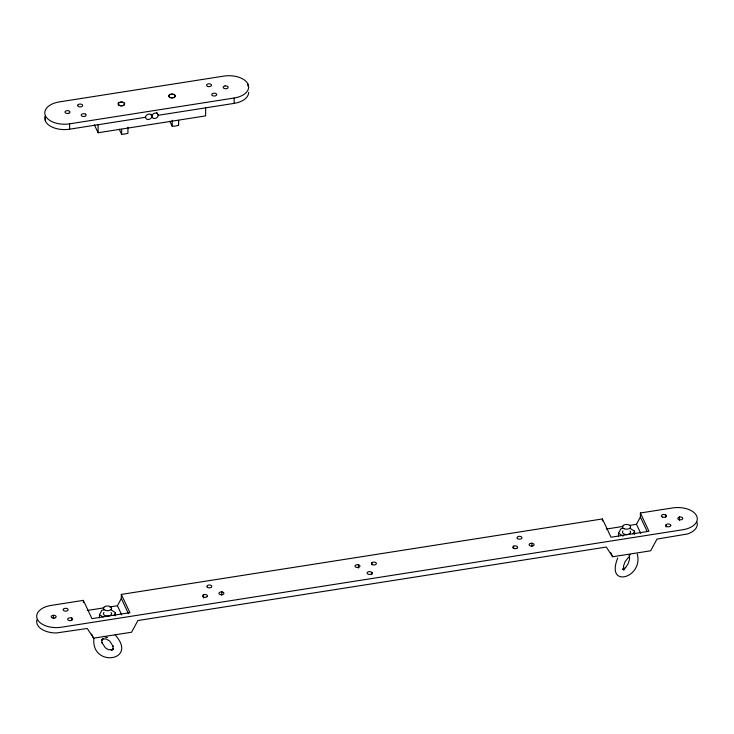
<?xml version="1.0" encoding="UTF-8"?>
<svg xmlns="http://www.w3.org/2000/svg" width="734" height="734" viewBox="0 0 734 734"><rect width="100%" height="100%" fill="white"/><g stroke="black" fill="none" stroke-linecap="round" stroke-linejoin="round"><path stroke-width="1.1" d="M53.343 618.523L53.343 615.312M71.62 620.239L71.62 618.101M83.355 602.412L83.355 600.366L51.132 605.422A19.561 11.294 0 0 0 37.388 619.285A19.561 11.294 0 0 0 61.399 627.221L682.868 529.737A19.561 11.294 0 0 0 696.612 515.874A19.561 11.294 0 0 0 672.601 507.937L640.387 512.983L640.387 517.075L647.076 531.288M128.487 613.734L121.321 598.504L121.321 594.412L602.421 518.947L611.018 537.215L648.984 531.26L640.387 512.983M203.501 598.017L203.501 594.806M221.741 595.155L221.741 591.943M358.412 568.015L358.412 564.804M371.826 574.639L371.826 572.492M371.982 564.822L371.982 562.675M513.653 548.289L513.653 546.151M531.893 546.5L531.893 543.288M602.421 520.993L602.421 518.947M665.766 517.176L665.766 515.029M666.05 526.994L666.05 524.847M679.372 520.323L679.372 517.103M93.952 638.13C90.484 667.94 138.864 661.251 115.119 634.882M617.716 558.042C605.266 588.677 643.489 578.135 637.296 554.069M109.595 606.963L117.412 605.734L121.321 598.504M629.772 525.361L636.47 524.305L640.387 517.075M99.475 617.9L99.475 614.679L101.962 610.174L103.962 609.926M113.999 615.367L115.486 612.661L110.889 609.752M618.505 536.398L618.505 533.187L620.992 528.682L623.001 528.425M633.029 533.875L634.525 531.168L629.919 528.251M628.754 557.023L625.029 561.739L623.487 566.235L623.762 569.868L623.23 569.171L623.992 569.905L623.239 569.382M623.652 569.208L622.891 569.483L625.689 567.529L625.331 567.859L627.992 564.033L629.533 559.556L629.515 556.4M45.471 115.853A19.671 11.359 0 0 0 69.611 123.835L234.137 98.026A19.671 11.359 0 0 0 247.964 84.089A19.671 11.359 0 0 0 223.824 76.107L59.289 101.916A19.671 11.359 0 0 0 45.471 115.853L45.471 121.211M45.068 116.293A19.671 11.359 0 0 0 69.611 129.193L145.543 117.275M248.652 92.374A19.671 11.359 0 0 1 234.137 103.375L158.205 115.293L156.792 112.302M94.347 124.78L98.099 132.753L205.648 115.88L205.648 107.843M87.263 610.468L104.008 607.835M606.33 529.04L623.074 526.416M36.984 619.753A19.561 11.294 0 0 0 56.334 632.974L87.263 628.469L93.594 638.185L131.56 632.231L137.9 620.524L606.33 547.05L612.661 556.757L650.627 550.803L656.958 539.105L687.574 533.948A19.561 11.294 0 0 0 696.988 522.186M169.811 121.248L172.233 126.312L175.509 126.055L178.555 125.312L178.555 120.293L178.546 125.294M119.211 129.221L121.615 134.258L124.89 134.001L127.936 133.258L127.936 127.23M622.45 569.41L623.34 569.4L622.359 569.116M618.505 533.187L623.102 536.104M99.475 614.679L103.155 617.019M636.47 524.305L640.773 533.444M610.706 552.619L612.661 556.757M150.938 114.293L151.874 116.284M121.321 594.412L129.918 612.688L91.952 618.643L83.355 600.366M117.412 605.734L121.706 614.872M91.64 634.048L93.594 638.185M634.525 531.168L634.525 534.38M247.964 84.089L247.964 86.227M234.137 98.026L234.137 103.375M172.215 120.248L172.233 126.312M121.615 129.239L121.615 134.258M115.486 612.661L115.486 615.881M98.099 124.725L98.099 132.753M69.611 123.835L69.611 129.193M630.066 530.994A4.101 2.367 0 0 1 626.515 534.545A4.101 2.367 0 0 1 622.964 530.994M111.036 612.486A4.101 2.367 0 0 1 107.485 616.037A4.101 2.367 0 0 1 103.934 612.486M107.485 637.442A4.101 2.367 0 0 1 103.934 636.259M630.231 554.583A4.101 2.367 0 0 1 628.873 555.519M101.934 639.525L101.934 642.837L101.806 642.369L105.246 647.718L108.504 649.755L112.577 649.636L111.238 650.159L112.963 649.159L112.541 649.783L113.183 648.535L113.027 649.223L113.027 645.92L113.146 646.388L109.724 641.057L106.045 638.91L102.411 639.121L103.017 638.69L101.787 640.222L101.934 639.525M63.298 609.367L63.216 609.734A2.459 1.422 0 0 0 65.051 611.101A2.459 1.422 0 0 0 67.812 610.431L68.051 610.092A2.459 1.422 0 0 0 66.299 608.358A2.459 1.422 0 0 0 63.298 609.367M670.766 525.379L670.683 525.746A2.459 1.422 0 0 1 667.674 526.755A2.459 1.422 0 0 1 665.931 525.021L666.169 524.682A2.459 1.422 0 0 1 668.931 524.012A2.459 1.422 0 0 1 670.766 525.379M77.786 105.127L77.703 105.494A2.459 1.422 0 0 0 79.529 106.861A2.459 1.422 0 0 0 82.291 106.201L82.538 105.861A2.459 1.422 0 0 0 80.804 104.118A2.459 1.422 0 0 0 77.786 105.127M216.686 94.594L216.603 94.961A2.459 1.422 0 0 1 213.585 95.97A2.459 1.422 0 0 1 211.851 94.227L212.098 93.888A2.459 1.422 0 0 1 214.86 93.227A2.459 1.422 0 0 1 216.686 94.594M207.126 596.623L206.731 596.916A2.459 1.422 0 0 1 203.254 596.926A2.459 1.422 0 0 1 203.245 594.916L203.749 594.687A2.459 1.422 0 0 1 206.722 594.907A2.459 1.422 0 0 1 207.126 596.623M372.184 562.528L371.789 562.822A2.459 1.422 0 0 0 372.193 564.538A2.459 1.422 0 0 0 375.166 564.758L375.67 564.529A2.459 1.422 0 0 0 375.661 562.519A2.459 1.422 0 0 0 372.184 562.528M517.277 547.968L516.883 548.261A2.459 1.422 0 0 1 513.405 548.27A2.459 1.422 0 0 1 513.396 546.261L513.901 546.032A2.459 1.422 0 0 1 516.874 546.252A2.459 1.422 0 0 1 517.277 547.968M54.903 617.936L54.316 618.074A2.459 1.422 0 0 1 51.297 617.083A2.459 1.422 0 0 1 53.022 615.34L53.665 615.285A2.459 1.422 0 0 1 56.041 616.34A2.459 1.422 0 0 1 54.903 617.936M679.666 517.039L679.069 517.176A2.459 1.422 0 0 0 677.932 518.782A2.459 1.422 0 0 0 680.317 519.828L680.95 519.773A2.459 1.422 0 0 0 682.684 518.03A2.459 1.422 0 0 0 679.666 517.039M68.712 113.293L68.115 113.431A2.459 1.422 0 0 1 65.106 112.43A2.459 1.422 0 0 1 66.849 110.687L67.482 110.641A2.459 1.422 0 0 1 69.858 111.696A2.459 1.422 0 0 1 68.712 113.293M225.063 85.951L224.466 86.098A2.459 1.422 0 0 0 223.32 87.695A2.459 1.422 0 0 0 225.696 88.741L226.329 88.695A2.459 1.422 0 0 0 228.072 86.961A2.459 1.422 0 0 0 225.063 85.951M532.205 543.307L531.572 543.261A2.459 1.422 0 0 0 529.205 544.316A2.459 1.422 0 0 0 530.361 545.913L530.957 546.05A2.459 1.422 0 0 0 533.957 545.041A2.459 1.422 0 0 0 532.205 543.307M357.495 567.529L356.862 567.483A2.459 1.422 0 0 1 355.109 565.749A2.459 1.422 0 0 1 358.109 564.74L358.706 564.877A2.459 1.422 0 0 1 359.862 566.474A2.459 1.422 0 0 1 357.495 567.529M222.063 591.962L221.42 591.916A2.459 1.422 0 0 0 219.053 592.971A2.459 1.422 0 0 0 220.209 594.568L220.806 594.714A2.459 1.422 0 0 0 223.806 593.705A2.459 1.422 0 0 0 222.063 591.962M662.619 517.121L662.105 516.901A2.459 1.422 0 0 1 662.096 514.892A2.459 1.422 0 0 1 665.573 514.883L665.958 515.176A2.459 1.422 0 0 1 665.582 516.892A2.459 1.422 0 0 1 662.619 517.121M71.877 618.212L71.363 617.991A2.459 1.422 0 0 0 68.4 618.221A2.459 1.422 0 0 0 68.014 619.936L68.409 620.23A2.459 1.422 0 0 0 71.886 620.221A2.459 1.422 0 0 0 71.877 618.212M207.823 86.456L207.309 86.227A2.459 1.422 0 0 1 207.309 84.217A2.459 1.422 0 0 1 210.786 84.217L211.181 84.52A2.459 1.422 0 0 1 210.786 86.227A2.459 1.422 0 0 1 207.823 86.456M85.41 114.119L84.905 113.889A2.459 1.422 0 0 0 81.933 114.119A2.459 1.422 0 0 0 81.547 115.825L81.933 116.119A2.459 1.422 0 0 0 85.41 116.119A2.459 1.422 0 0 0 85.41 114.119M517.369 538.462L517.121 538.123A2.459 1.422 0 0 1 518.846 536.38A2.459 1.422 0 0 1 521.865 537.38L521.947 537.747A2.459 1.422 0 0 1 520.14 539.123A2.459 1.422 0 0 1 517.369 538.462M371.945 572.667L371.698 572.327A2.459 1.422 0 0 0 368.927 571.667A2.459 1.422 0 0 0 367.119 573.043L367.202 573.41A2.459 1.422 0 0 0 370.22 574.41A2.459 1.422 0 0 0 371.945 572.667M207.217 587.117L206.97 586.778A2.459 1.422 0 0 1 208.695 585.035A2.459 1.422 0 0 1 211.713 586.035L211.796 586.402A2.459 1.422 0 0 1 209.988 587.778A2.459 1.422 0 0 1 207.217 587.117M105.43 610.367A4.101 2.367 0 0 0 111.577 608.321A4.101 2.367 0 0 0 105.43 606.275A4.101 2.367 0 0 0 105.43 610.367M623.882 528.645A4.101 2.367 0 0 0 630.552 527.232A4.101 2.367 0 0 0 625.102 524.608A4.101 2.367 0 0 0 623.882 528.645M154.223 118.504A3.275 2.587 -25.2 0 0 158.094 114.614A3.275 2.587 -25.2 0 0 152.8 114.247A3.275 2.587 -25.2 0 0 154.223 118.504M147.892 119.495A3.275 2.587 -25.2 0 0 151.764 115.605A3.275 2.587 -25.2 0 0 146.47 115.238A3.275 2.587 -25.2 0 0 147.892 119.495M170.444 97.576A3.165 1.826 0 0 0 175.187 95.989A3.165 1.826 0 0 0 170.444 94.411A3.275 1.89 0 0 0 170.38 97.631A3.275 1.89 0 0 0 175.298 95.989A3.275 1.89 0 0 0 170.38 94.356A3.165 1.826 0 0 0 170.444 97.576M119.165 105.246A3.165 1.826 0 0 0 124.468 104.421A3.165 1.826 0 0 0 120.587 102.182A3.165 1.826 0 0 0 119.165 105.246M119.761 105.577A3.275 1.89 0 0 0 124.679 103.944A3.275 1.89 0 0 0 119.761 102.301A3.275 1.89 0 0 0 119.761 105.577"/></g></svg>
